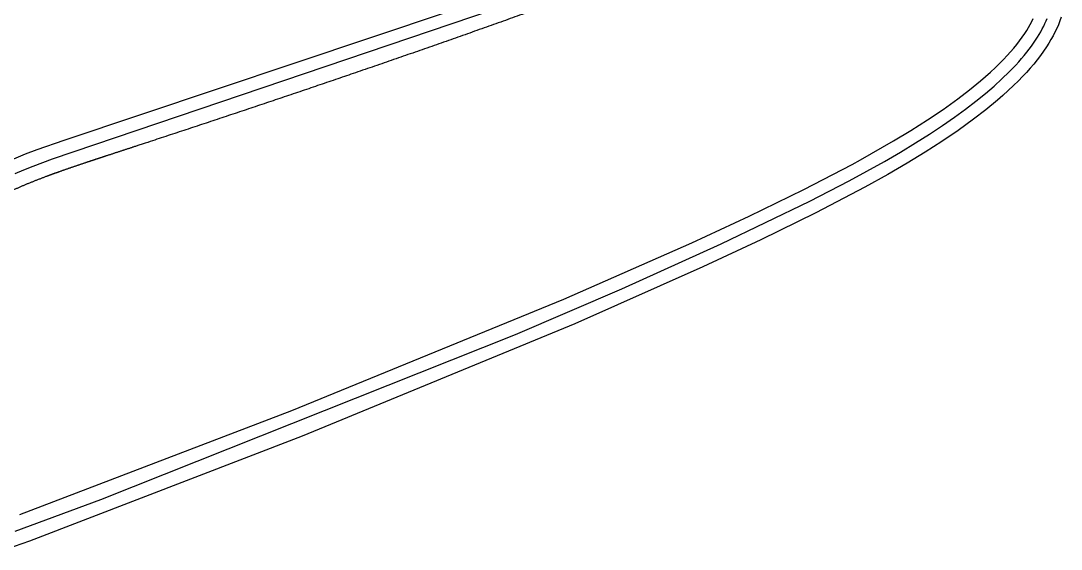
# Model space of a CAD drawing. Header units: millimetres. Extents: x 0 to 1863, y -681 to 0.
# Drawn here: x 1014.3 to 1069.2, y -158.1 to -130.2 of the extents above; entities that cross this region are included whole.
import ezdxf

# ---------------------------------------------------------------- set-up
doc = ezdxf.new("R2010")
doc.units = ezdxf.units.MM
doc.header["$MEASUREMENT"] = 0
doc.layers.add('Make2D$hidden$lines', color=7, linetype='Continuous', true_color=0xffffff)
doc.layers.add('Make2D$visible$lines', color=178, linetype='Continuous', true_color=0x000000)

msp = doc.modelspace()

# ---------------------------------------------------------------- linework, layer by layer
at = {"layer": 'Make2D$hidden$lines'}
for points in [[(1041.474, -128.857), (1015.985, -137.521), (1014.963, -137.9), (1014.483, -138.091), (1014.026, -138.283)], [(1014.036, -157.142), (1018.555, -155.464), (1040.409, -146.76), (1046.023, -144.35), (1051.262, -141.986), (1055.934, -139.729), (1058.001, -138.658), (1059.859, -137.634), (1060.704, -137.142), (1061.494, -136.663), (1062.23, -136.197), (1062.915, -135.744), (1063.551, -135.304), (1064.139, -134.876), (1064.682, -134.461), (1065.181, -134.057), (1065.639, -133.665), (1066.057, -133.285), (1066.437, -132.917), (1066.614, -132.737), (1066.781, -132.56), (1066.94, -132.385), (1067.091, -132.214), (1067.233, -132.045), (1067.368, -131.879), (1067.494, -131.716), (1067.614, -131.555), (1067.725, -131.397), (1067.83, -131.242), (1067.928, -131.089), (1068.02, -130.939), (1068.105, -130.792), (1068.183, -130.647), (1068.256, -130.505), (1068.323, -130.365), (1068.384, -130.228), (1068.44, -130.094)]]:
    msp.add_lwpolyline(points, dxfattribs=at)
at = {"layer": 'Make2D$visible$lines'}
for points in [[(1013.961, -137.493), (1014.58, -137.243), (1015.204, -137.006), (1016.619, -136.506), (1036.884, -129.719)], [(1069.179, -130.028), (1069.108, -130.228), (1069.07, -130.328), (1069.03, -130.427), (1068.943, -130.625), (1068.849, -130.822), (1068.748, -131.017), (1068.639, -131.211), (1068.524, -131.404), (1068.402, -131.596), (1068.248, -131.823), (1068.085, -132.05), (1067.912, -132.275), (1067.731, -132.499), (1067.542, -132.721), (1067.345, -132.943), (1067.139, -133.163), (1066.926, -133.382), (1066.665, -133.639), (1066.392, -133.896), (1066.11, -134.152), (1065.818, -134.406), (1065.205, -134.911), (1064.555, -135.413), (1063.749, -135.997), (1062.896, -136.577), (1062, -137.154), (1061.062, -137.726), (1060.034, -138.325), (1058.821, -138.999), (1056.253, -140.344), (1053.345, -141.775), (1050.296, -143.204), (1043.535, -146.204), (1029.167, -152.126), (1014.787, -157.665), (1013.574, -158.092)], [(1014.28, -156.264), (1028.626, -150.774), (1042.968, -144.902), (1049.703, -141.933), (1052.734, -140.522), (1055.618, -139.112), (1058.153, -137.794), (1058.601, -137.55), (1060.348, -136.557), (1061.261, -136.003), (1062.13, -135.449), (1062.952, -134.894), (1063.725, -134.338), (1064.343, -133.865), (1064.921, -133.392), (1065.194, -133.156), (1065.457, -132.92), (1065.71, -132.685), (1065.951, -132.45), (1066.145, -132.252), (1066.331, -132.054), (1066.508, -131.858), (1066.676, -131.662), (1066.836, -131.466), (1066.987, -131.272), (1067.128, -131.078), (1067.261, -130.885), (1067.364, -130.725), (1067.46, -130.566), (1067.549, -130.408), (1067.632, -130.251), (1067.708, -130.095)]]:
    msp.add_lwpolyline(points, dxfattribs=at)
msp.add_open_spline([(1012.855, -139.628), (1013.395, -128.192), (1013.957, -116.285), (1014.523, -104.31), (1014.558, -103.486), (1014.541, -102.906), (1014.483, -102.276), (1014.397, -101.748), (1014.272, -101.159), (1014.061, -100.492), (1013.76, -99.819), (1013.44, -99.28), (1013.052, -98.778), (1012.537, -98.275), (1012.014, -97.936), (1011.543, -97.729), (1011.179, -97.604), (1010.737, -97.511), (1010.253, -97.472), (1009.844, -97.484), (1009.555, -97.519), (1009.378, -97.548), (1008.041, -97.8), (1006.734, -98.035), (1005.468, -98.252)], degree=3, knots=[0, 0, 0, 0, 14.549463, 15.149275, 15.234663, 15.597911, 15.885561, 16.039213, 16.27708, 16.650521, 16.926155, 17.212619, 17.445423, 17.732042, 18.124153, 18.232274, 18.384842, 18.61303, 18.804752, 19.000744, 19.132468, 19.173821, 19.228849, 20.861367, 20.861367, 20.861367, 20.861367], dxfattribs=at)
msp.add_rational_spline([(1069.048, -116.227), (1068.733, -116.589), (1068.398, -116.93), (1068.042, -117.25), (1067.353, -117.875), (1066.552, -118.481), (1065.663, -119.074), (1064.613, -119.773), (1063.437, -120.454), (1062.161, -121.122), (1061.802, -121.31), (1061.442, -121.493), (1061.081, -121.673), (1060.693, -121.865), (1060.304, -122.054), (1059.914, -122.239), (1059.061, -122.643), (1058.202, -123.034), (1057.338, -123.414), (1055.361, -124.278), (1053.369, -125.106), (1051.361, -125.897), (1049.109, -126.787), (1046.847, -127.651), (1044.575, -128.489), (1042.178, -129.374), (1039.773, -130.24), (1037.362, -131.088), (1034.961, -131.933), (1032.554, -132.765), (1030.143, -133.584), (1027.892, -134.349), (1025.637, -135.105), (1023.379, -135.853), (1022.36, -136.191), (1021.34, -136.527), (1020.32, -136.861), (1019.715, -137.06), (1019.107, -137.258), (1018.499, -137.459), (1017.567, -137.766), (1016.636, -138.077), (1015.725, -138.415), (1015.328, -138.562), (1014.935, -138.717), (1014.544, -138.88), (1014.198, -139.025), (1013.857, -139.182), (1013.521, -139.35), (1013.304, -139.458), (1013.091, -139.574), (1012.882, -139.697)], [1, 0.998768930777, 0.998768930777, 1, 0.996921682865, 0.993892343661, 0.990917963937, 0.987428134692, 0.984010070181, 0.980655959742, 0.980619845878, 0.980619845878, 0.980655959742, 0.980628435053, 0.980628435053, 0.980655959742, 0.980590663085, 0.980590663085, 0.980655959742, 0.980543150892, 0.980543150892, 0.980655959742, 0.980612659898, 0.980612659898, 0.980655959742, 0.980636276192, 0.980636276192, 0.980655959742, 0.980646179983, 0.980646179983, 0.980655959742, 0.980651092161, 0.980651092161, 0.980655959742, 0.980655123544, 0.980655123544, 0.980655959742, 0.979712881876, 0.978770182994, 0.977827199285, 0.976387098084, 0.97493860999, 0.97348153322, 0.973333195187, 0.973333195187, 0.97348153322, 0.973112917428, 0.973112917428, 0.97348153322, 0.973092252589, 0.973092252589, 0.97348153322], degree=3, knots=[0, 0, 0, 0, 0.608106, 0.608106, 0.608106, 7.965905, 7.965905, 7.965905, 16.593516, 16.593516, 16.593516, 17.107099, 17.107099, 17.107099, 17.656542, 17.656542, 17.656542, 18.855788, 18.855788, 18.855788, 21.597602, 21.597602, 21.597602, 24.674922, 24.674922, 24.674922, 27.922817, 27.922817, 27.922817, 31.158497, 31.158497, 31.158497, 34.180944, 34.180944, 34.180944, 35.545239, 35.545239, 35.545239, 38.089686, 38.089686, 38.089686, 41.979883, 41.979883, 41.979883, 42.517638, 42.517638, 42.517638, 42.994778, 42.994778, 42.994778, 43.302899, 43.302899, 43.302899, 43.302899], dxfattribs=at)

doc.saveas('drawing.dxf')
